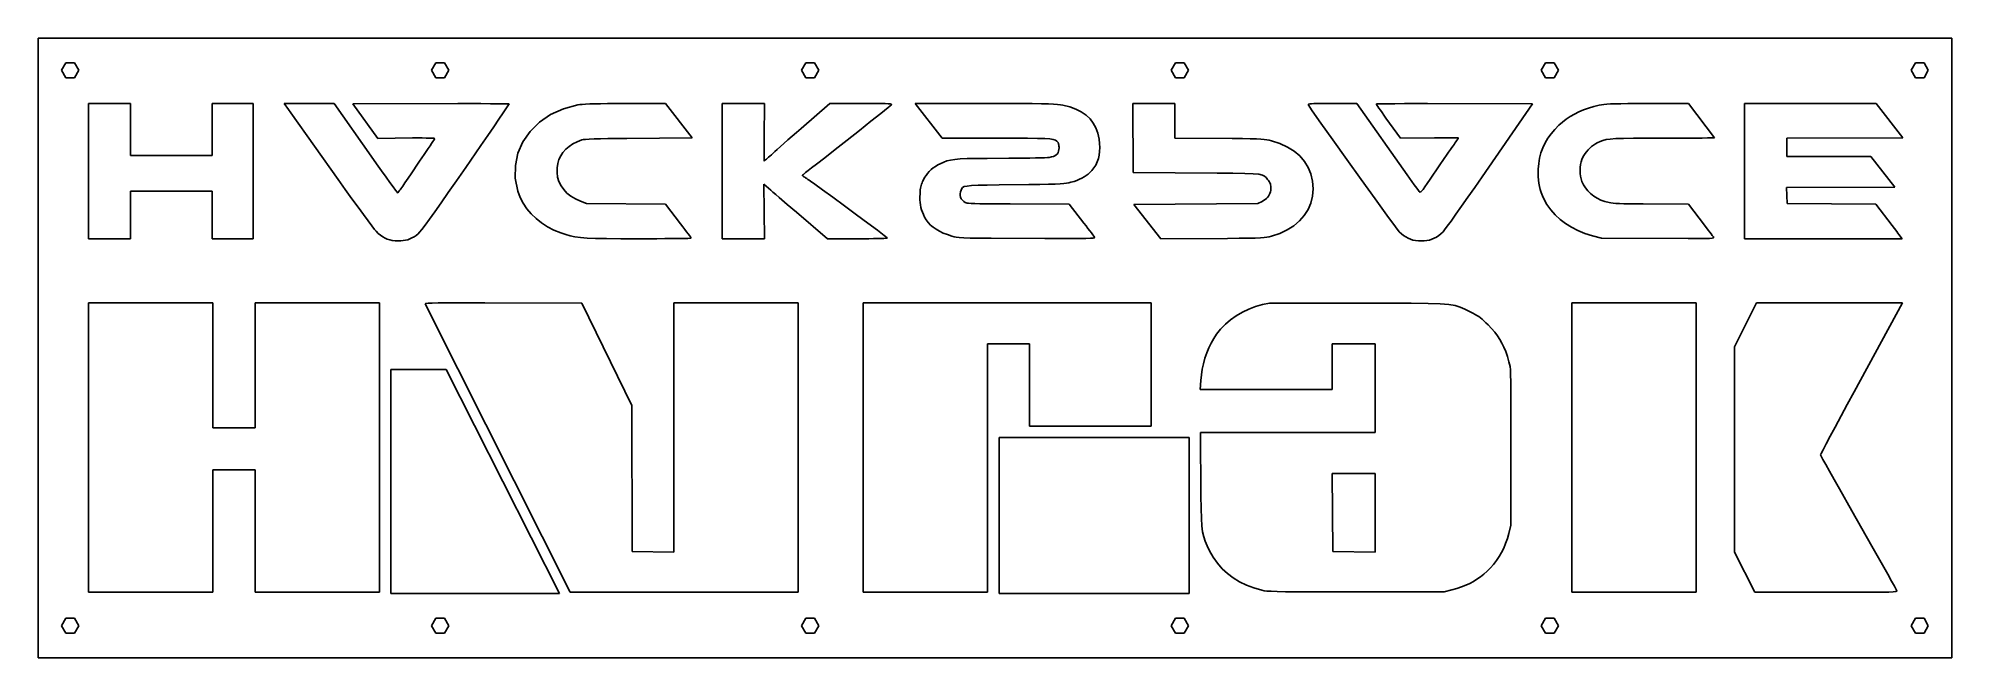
# Model space of a CAD drawing. Extents: x 23 to 919, y 55 to 346.
import ezdxf

# ---------------------------------------------------------------- set-up
doc = ezdxf.new("R2010")
doc.units = 0
doc.layers.get('0').update_dxf_attribs({"linetype": 'CONTINUOUS'})

msp = doc.modelspace()

# ---------------------------------------------------------------- linework, layer by layer
for p, q in [((22.59, 345.67), (22.59, 55.31)), ((918.68, 345.67), (22.59, 345.67)), ((918.68, 55.31), (918.68, 345.67)), ((33.55, 330.67), (35.57, 334.17)), ((35.57, 334.17), (39.61, 334.17)), ((39.61, 334.17), (41.64, 330.67)), ((206.77, 330.67), (208.79, 334.17)), ((208.79, 334.17), (212.83, 334.17)), ((212.83, 334.17), (214.85, 330.67)), ((379.99, 330.67), (382.01, 334.17)), ((382.01, 334.17), (386.05, 334.17)), ((386.05, 334.17), (388.07, 330.67)), ((553.21, 330.67), (555.23, 334.17)), ((555.23, 334.17), (559.27, 334.17)), ((559.27, 334.17), (561.29, 330.67)), ((726.42, 330.67), (728.44, 334.17)), ((728.44, 334.17), (732.49, 334.17)), ((732.49, 334.17), (734.51, 330.67)), ((899.64, 330.67), (901.66, 334.17)), ((901.66, 334.17), (905.7, 334.17)), ((905.7, 334.17), (907.72, 330.67)), ((35.57, 327.17), (33.55, 330.67)), ((39.61, 327.17), (35.57, 327.17)), ((41.64, 330.67), (39.61, 327.17)), ((208.79, 327.17), (206.77, 330.67)), ((212.83, 327.17), (208.79, 327.17)), ((214.85, 330.67), (212.83, 327.17)), ((382.01, 327.17), (379.99, 330.67)), ((386.05, 327.17), (382.01, 327.17)), ((388.07, 330.67), (386.05, 327.17)), ((555.23, 327.17), (553.21, 330.67)), ((559.27, 327.17), (555.23, 327.17)), ((561.29, 330.67), (559.27, 327.17)), ((728.44, 327.17), (726.42, 330.67)), ((732.49, 327.17), (728.44, 327.17)), ((734.51, 330.67), (732.49, 327.17)), ((901.66, 327.17), (899.64, 330.67)), ((905.7, 327.17), (901.66, 327.17)), ((907.72, 330.67), (905.7, 327.17)), ((46.16, 251.71), (46.16, 315.09)), ((46.16, 315.09), (65.86, 315.09)), ((65.86, 315.09), (65.86, 290.68)), ((103.97, 315.09), (123.24, 315.09)), ((103.97, 290.68), (103.97, 315.09)), ((123.24, 315.09), (123.24, 251.71)), ((137.73, 315.09), (161.14, 315.05)), ((139.78, 312.26), (137.73, 315.09)), ((161.14, 315.05), (178.55, 290.33)), ((219.08, 315.01), (169.89, 314.88)), ((181.59, 298.75), (169.89, 314.88)), ((219.08, 315.01), (229.89, 315.01)), ((229.89, 315.01), (234.32, 315)), ((234.32, 315), (237.95, 314.99)), ((237.95, 314.99), (240.69, 314.96)), ((240.69, 314.96), (242.42, 314.94)), ((242.75, 314.39), (241.83, 312.98)), ((242.42, 314.94), (243.05, 314.9)), ((243.05, 314.9), (242.75, 314.39)), ((268.51, 312.64), (275.22, 314.42)), ((275.22, 314.42), (276.15, 314.56)), ((276.15, 314.56), (277.37, 314.68)), ((277.37, 314.68), (278.92, 314.78)), ((278.92, 314.78), (280.84, 314.86)), ((280.84, 314.86), (283.16, 314.92)), ((283.16, 314.92), (285.94, 314.97)), ((285.94, 314.97), (289.21, 315.01)), ((289.21, 315.01), (293.02, 315.04)), ((293.02, 315.04), (316.34, 315.09)), ((316.34, 315.09), (328.78, 299.03)), ((342.93, 315.09), (362.7, 315.09)), ((342.93, 251.71), (342.93, 315.09)), ((362.7, 315.09), (362.53, 299.18)), ((379.8, 303.37), (393.24, 315.07)), ((393.24, 315.07), (411.81, 315.08)), ((411.81, 315.08), (414.9, 315.07)), ((414.9, 315.07), (417.36, 315.05)), ((417.36, 315.05), (419.23, 315.01)), ((419.23, 315.01), (420.59, 314.95)), ((422.14, 314.5), (420.53, 313.16)), ((420.59, 314.95), (421.49, 314.88)), ((421.49, 314.88), (422.01, 314.78)), ((422.01, 314.78), (422.2, 314.65)), ((422.2, 314.65), (422.14, 314.5)), ((433.21, 315.09), (474.99, 315.08)), ((445.83, 298.82), (433.21, 315.09)), ((474.99, 315.08), (482.28, 315.07)), ((482.28, 315.07), (488, 315.04)), ((488, 315.04), (492.39, 314.99)), ((492.39, 314.99), (495.68, 314.92)), ((495.68, 314.92), (498.1, 314.82)), ((498.1, 314.82), (499.88, 314.68)), ((499.88, 314.68), (501.25, 314.5)), ((501.25, 314.5), (502.45, 314.28)), ((502.45, 314.28), (505.65, 313.47)), ((535.42, 282.76), (535.2, 315.09)), ((535.2, 315.09), (554.91, 315.09)), ((554.91, 315.09), (554.91, 298.87)), ((617.27, 314.56), (617.28, 314.69)), ((619.19, 311.7), (617.27, 314.56)), ((617.28, 314.69), (617.53, 314.79)), ((617.53, 314.79), (618.04, 314.88)), ((618.04, 314.88), (618.84, 314.95)), ((618.84, 314.95), (619.98, 315.01)), ((619.98, 315.01), (621.48, 315.05)), ((621.48, 315.05), (623.37, 315.07)), ((623.37, 315.07), (625.7, 315.09)), ((625.7, 315.09), (640.05, 315.09)), ((640.05, 315.09), (663.67, 281.68)), ((649.22, 314.91), (649.85, 314.94)), ((649.28, 314.75), (649.22, 314.91)), ((649.52, 314.34), (649.28, 314.75)), ((649.91, 313.72), (649.52, 314.34)), ((649.85, 314.94), (651.58, 314.97)), ((650.45, 312.91), (649.91, 313.72)), ((651.58, 314.97), (654.32, 314.99)), ((654.32, 314.99), (657.95, 315)), ((657.95, 315), (662.38, 315.01)), ((662.38, 315.01), (673.18, 315.01)), ((722.37, 314.88), (673.18, 315.01)), ((722.37, 314.88), (698.81, 280.76)), ((748.62, 312.92), (751.05, 313.64)), ((751.05, 313.64), (753.61, 314.25)), ((753.61, 314.25), (754.68, 314.46)), ((754.68, 314.46), (755.83, 314.63)), ((755.83, 314.63), (757.19, 314.76)), ((757.19, 314.76), (758.88, 314.86)), ((758.88, 314.86), (761, 314.94)), ((761, 314.94), (763.69, 314.99)), ((763.69, 314.99), (767.06, 315.03)), ((767.06, 315.03), (771.23, 315.05)), ((771.23, 315.05), (795.39, 315.09)), ((795.39, 315.09), (807.57, 299.06)), ((821.7, 251.71), (821.7, 315.09)), ((821.7, 315.09), (883.33, 315.09)), ((883.33, 315.09), (895.77, 299.03)), ((140.91, 310.67), (139.78, 312.26)), ((140.91, 310.67), (163.06, 279.43)), ((238.34, 307.8), (235.9, 304.2)), ((240.34, 310.75), (238.34, 307.8)), ((241.83, 312.98), (240.34, 310.75)), ((252.97, 302.04), (257.3, 306.33)), ((257.3, 306.33), (262.51, 309.9)), ((262.51, 309.9), (268.51, 312.64)), ((412.56, 306.76), (407.15, 302.46)), ((417.18, 310.45), (412.56, 306.76)), ((420.53, 313.16), (417.18, 310.45)), ((505.65, 313.47), (508.52, 312.43)), ((508.52, 312.43), (511.06, 311.15)), ((511.06, 311.15), (513.26, 309.64)), ((513.26, 309.64), (515.13, 307.88)), ((515.13, 307.88), (516.68, 305.88)), ((516.68, 305.88), (517.9, 303.64)), ((623.25, 305.9), (619.19, 311.7)), ((628.85, 298), (623.25, 305.9)), ((651.12, 311.93), (650.45, 312.91)), ((651.9, 310.8), (651.12, 311.93)), ((652.77, 309.54), (651.9, 310.8)), ((653.73, 308.19), (652.77, 309.54)), ((660.47, 298.8), (653.73, 308.19)), ((732.75, 302.91), (734.7, 304.88)), ((734.7, 304.88), (736.4, 306.38)), ((736.4, 306.38), (738.19, 307.76)), ((738.19, 307.76), (740.07, 309.02)), ((740.07, 309.02), (742.04, 310.16)), ((742.04, 310.16), (744.12, 311.19)), ((744.12, 311.19), (746.31, 312.11)), ((746.31, 312.11), (748.62, 312.92)), ((197.82, 298.92), (181.59, 298.75)), ((200.29, 298.93), (197.82, 298.92)), ((202.43, 298.92), (200.29, 298.93)), ((204.24, 298.9), (202.43, 298.92)), ((205.72, 298.87), (204.24, 298.9)), ((206.87, 298.82), (205.72, 298.87)), ((206.07, 295.22), (206.8, 296.31)), ((206.8, 296.31), (207.41, 297.21)), ((207.69, 298.76), (206.87, 298.82)), ((207.41, 297.21), (207.87, 297.92)), ((208.16, 298.69), (207.69, 298.76)), ((207.87, 297.92), (208.17, 298.39)), ((208.3, 298.6), (208.16, 298.69)), ((208.17, 298.39), (208.3, 298.6)), ((233.06, 300.05), (229.89, 295.42)), ((235.9, 304.2), (233.06, 300.05)), ((247.25, 291.79), (249.59, 297.15)), ((249.59, 297.15), (252.97, 302.04)), ((272.9, 296.14), (271.14, 294.94)), ((274.89, 297.19), (272.9, 296.14)), ((277.1, 298.09), (274.89, 297.19)), ((277.7, 298.2), (277.1, 298.09)), ((278.86, 298.29), (277.7, 298.2)), ((280.6, 298.39), (278.86, 298.29)), ((282.92, 298.47), (280.6, 298.39)), ((285.84, 298.55), (282.92, 298.47)), ((289.36, 298.62), (285.84, 298.55)), ((293.49, 298.69), (289.36, 298.62)), ((298.25, 298.75), (293.49, 298.69)), ((328.78, 299.03), (298.25, 298.75)), ((362.51, 296.91), (362.5, 294.81)), ((362.53, 299.18), (362.51, 296.91)), ((370.15, 294.89), (371.82, 296.37)), ((371.82, 296.37), (373.67, 298)), ((373.67, 298), (375.64, 299.74)), ((375.64, 299.74), (377.7, 301.54)), ((377.7, 301.54), (379.8, 303.37)), ((401.42, 297.93), (395.84, 293.54)), ((407.15, 302.46), (401.42, 297.93)), ((479.52, 298.81), (445.83, 298.82)), ((485.79, 298.8), (479.52, 298.81)), ((490.54, 298.75), (485.79, 298.8)), ((493.99, 298.65), (490.54, 298.75)), ((496.38, 298.49), (493.99, 298.65)), ((497.95, 298.26), (496.38, 298.49)), ((498.93, 297.93), (497.95, 298.26)), ((499.55, 297.5), (498.93, 297.93)), ((500.05, 296.94), (499.55, 297.5)), ((500.15, 296.79), (500.05, 296.94)), ((500.24, 296.58), (500.15, 296.79)), ((500.33, 296.34), (500.24, 296.58)), ((500.41, 296.05), (500.33, 296.34)), ((500.48, 295.73), (500.41, 296.05)), ((500.54, 295.39), (500.48, 295.73)), ((517.9, 303.64), (518.81, 301.14)), ((518.81, 301.14), (519.4, 298.39)), ((519.4, 298.39), (519.64, 296.37)), ((519.64, 296.37), (519.72, 294.44)), ((554.91, 298.87), (581.75, 298.67)), ((581.75, 298.67), (586.51, 298.62)), ((586.51, 298.62), (590.21, 298.57)), ((590.21, 298.57), (593.04, 298.5)), ((593.04, 298.5), (595.16, 298.4)), ((595.16, 298.4), (596.76, 298.27)), ((596.76, 298.27), (597.99, 298.11)), ((597.99, 298.11), (599.05, 297.89)), ((599.05, 297.89), (600.08, 297.62)), ((600.08, 297.62), (604.1, 296.3)), ((604.1, 296.3), (607.67, 294.66)), ((635.35, 288.88), (628.85, 298)), ((676.5, 298.93), (660.47, 298.8)), ((678.8, 298.95), (676.5, 298.93)), ((680.91, 298.96), (678.8, 298.95)), ((682.81, 298.97), (680.91, 298.96)), ((684.45, 298.97), (682.81, 298.97)), ((685.8, 298.97), (684.45, 298.97)), ((685.16, 295.29), (685.61, 295.93)), ((685.61, 295.93), (686.03, 296.53)), ((686.81, 298.96), (685.8, 298.97)), ((686.03, 296.53), (686.42, 297.09)), ((686.42, 297.09), (686.77, 297.6)), ((686.77, 297.6), (687.07, 298.04)), ((687.44, 298.95), (686.81, 298.96)), ((687.07, 298.04), (687.32, 298.4)), ((687.32, 298.4), (687.5, 298.68)), ((687.66, 298.93), (687.44, 298.95)), ((687.5, 298.68), (687.62, 298.86)), ((687.62, 298.86), (687.66, 298.93)), ((727.18, 294.31), (728.25, 296.59)), ((728.25, 296.59), (729.53, 298.77)), ((729.53, 298.77), (731.03, 300.88)), ((731.03, 300.88), (732.75, 302.91)), ((751.82, 296.15), (750.94, 295.55)), ((752.68, 296.64), (751.82, 296.15)), ((753.98, 297.27), (752.68, 296.64)), ((755.27, 297.77), (753.98, 297.27)), ((756.78, 298.14), (755.27, 297.77)), ((758.75, 298.42), (756.78, 298.14)), ((761.4, 298.61), (758.75, 298.42)), ((764.96, 298.72), (761.4, 298.61)), ((769.67, 298.79), (764.96, 298.72)), ((775.76, 298.81), (769.67, 298.79)), ((787.78, 298.82), (775.76, 298.81)), ((791.85, 298.83), (787.78, 298.82)), ((795.6, 298.85), (791.85, 298.83)), ((798.97, 298.88), (795.6, 298.85)), ((801.88, 298.91), (798.97, 298.88)), ((804.26, 298.94), (801.88, 298.91)), ((804.26, 298.94), (806.05, 298.98)), ((806.05, 298.98), (807.18, 299.02)), ((807.57, 299.06), (807.18, 299.02)), ((895.77, 299.03), (841.4, 298.81)), ((841.4, 298.81), (841.4, 290.25)), ((65.86, 290.68), (103.97, 290.68)), ((178.55, 290.33), (181.06, 286.79)), ((181.06, 286.79), (183.37, 283.53)), ((196.84, 281.66), (201.17, 288.01)), ((201.17, 288.01), (203.32, 291.15)), ((203.32, 291.15), (204.31, 292.62)), ((204.31, 292.62), (205.24, 293.98)), ((205.24, 293.98), (206.07, 295.22)), ((229.89, 295.42), (222.78, 285.11)), ((246.03, 286.06), (247.25, 291.79)), ((265.87, 286.92), (265.56, 284.94)), ((266.44, 288.78), (265.87, 286.92)), ((267.26, 290.52), (266.44, 288.78)), ((268.31, 292.13), (267.26, 290.52)), ((269.61, 293.61), (268.31, 292.13)), ((271.14, 294.94), (269.61, 293.61)), ((362.5, 294.81), (362.5, 292.92)), ((362.5, 292.92), (362.5, 291.29)), ((362.5, 291.29), (362.5, 289.96)), ((362.5, 289.96), (362.51, 288.96)), ((362.51, 288.96), (362.53, 288.33)), ((362.53, 288.33), (362.55, 288.11)), ((362.55, 288.11), (362.64, 288.17)), ((362.64, 288.17), (362.85, 288.34)), ((362.85, 288.34), (363.16, 288.61)), ((363.16, 288.61), (363.57, 288.96)), ((363.57, 288.96), (364.06, 289.4)), ((364.06, 289.4), (364.62, 289.9)), ((364.62, 289.9), (365.24, 290.47)), ((365.24, 290.47), (365.91, 291.08)), ((365.91, 291.08), (366.62, 291.72)), ((366.62, 291.72), (367.51, 292.53)), ((367.51, 292.53), (368.7, 293.6)), ((368.7, 293.6), (370.15, 294.89)), ((390.89, 289.66), (387.04, 286.67)), ((395.84, 293.54), (390.89, 289.66)), ((443.86, 286.28), (445.02, 286.87)), ((445.02, 286.87), (446.61, 287.58)), ((446.61, 287.58), (448.14, 288.14)), ((448.14, 288.14), (449.81, 288.57)), ((449.81, 288.57), (451.81, 288.89)), ((451.81, 288.89), (454.33, 289.11)), ((454.33, 289.11), (457.57, 289.26)), ((457.57, 289.26), (461.72, 289.34)), ((461.72, 289.34), (466.98, 289.38)), ((466.98, 289.38), (477.15, 289.4)), ((477.15, 289.4), (480.63, 289.42)), ((480.63, 289.42), (483.92, 289.45)), ((483.92, 289.45), (486.95, 289.5)), ((486.95, 289.5), (489.66, 289.55)), ((489.66, 289.55), (491.99, 289.61)), ((491.99, 289.61), (493.87, 289.67)), ((493.87, 289.67), (495.23, 289.74)), ((495.23, 289.74), (496, 289.82)), ((496, 289.82), (497.06, 290.03)), ((497.06, 290.03), (497.97, 290.3)), ((497.97, 290.3), (498.73, 290.63)), ((498.73, 290.63), (499.35, 291.03)), ((499.35, 291.03), (499.84, 291.5)), ((499.84, 291.5), (500.2, 292.06)), ((500.2, 292.06), (500.45, 292.71)), ((500.45, 292.71), (500.59, 293.46)), ((500.58, 295.04), (500.54, 295.39)), ((500.61, 294.67), (500.58, 295.04)), ((500.59, 293.46), (500.63, 294.31)), ((500.63, 294.31), (500.61, 294.67)), ((518.48, 287.7), (517.79, 286.26)), ((519.03, 289.24), (518.48, 287.7)), ((519.41, 290.87), (519.03, 289.24)), ((519.64, 292.61), (519.41, 290.87)), ((519.72, 294.44), (519.64, 292.61)), ((607.67, 294.66), (610.78, 292.72)), ((610.78, 292.72), (613.44, 290.48)), ((613.44, 290.48), (615.63, 287.95)), ((615.63, 287.95), (617.34, 285.13)), ((642.15, 279.39), (635.35, 288.88)), ((678.68, 285.86), (680.98, 289.24)), ((680.98, 289.24), (682.05, 290.8)), ((682.05, 290.8), (683.03, 292.22)), ((683.03, 292.22), (683.89, 293.47)), ((683.89, 293.47), (684.61, 294.51)), ((684.61, 294.51), (685.16, 295.29)), ((725.04, 284.26), (725.26, 286.93)), ((725.26, 286.93), (725.69, 289.49)), ((725.69, 289.49), (726.33, 291.95)), ((726.33, 291.95), (727.18, 294.31)), ((745.1, 287.7), (744.85, 286.42)), ((745.45, 288.89), (745.1, 287.7)), ((745.91, 289.96), (745.45, 288.89)), ((746.37, 290.77), (745.91, 289.96)), ((746.95, 291.61), (746.37, 290.77)), ((747.63, 292.46), (746.95, 291.61)), ((748.38, 293.3), (747.63, 292.46)), ((749.2, 294.1), (748.38, 293.3)), ((750.06, 294.86), (749.2, 294.1)), ((750.94, 295.55), (750.06, 294.86)), ((841.4, 290.25), (880.75, 290.25)), ((880.75, 290.25), (892.04, 275.91)), ((166.36, 274.8), (163.06, 279.43)), ((183.37, 283.53), (185.45, 280.6)), ((185.45, 280.6), (187.26, 278.07)), ((187.26, 278.07), (188.76, 276)), ((193.76, 277.1), (194.33, 277.94)), ((194.33, 277.94), (195.05, 279.01)), ((196.84, 281.66), (195.05, 279.01)), ((218.45, 278.86), (214.59, 273.32)), ((222.78, 285.11), (218.45, 278.86)), ((246, 280.08), (246.03, 286.06)), ((247.25, 273.97), (246, 280.08)), ((265.56, 284.94), (265.52, 282.7)), ((265.52, 282.7), (265.82, 280.54)), ((265.82, 280.54), (266.45, 278.49)), ((266.45, 278.49), (267.4, 276.56)), ((380.49, 281.37), (380.48, 281.26)), ((380.48, 281.26), (380.59, 281.17)), ((380.65, 281.58), (380.49, 281.37)), ((380.59, 281.17), (380.81, 281.01)), ((380.94, 281.88), (380.65, 281.58)), ((380.81, 281.01), (381.12, 280.79)), ((381.35, 282.26), (380.94, 281.88)), ((381.12, 280.79), (381.51, 280.52)), ((381.86, 282.7), (381.35, 282.26)), ((381.51, 280.52), (381.97, 280.21)), ((382.47, 283.2), (381.86, 282.7)), ((381.97, 280.21), (382.48, 279.86)), ((383.17, 283.75), (382.47, 283.2)), ((382.48, 279.86), (383.04, 279.49)), ((383.04, 279.49), (383.63, 279.09)), ((383.94, 284.33), (383.17, 283.75)), ((383.63, 279.09), (384.25, 278.67)), ((384.76, 284.94), (383.94, 284.33)), ((384.25, 278.67), (386.22, 277.28)), ((387.04, 286.67), (384.76, 284.94)), ((436.23, 277.3), (436.47, 277.93)), ((436.47, 277.93), (436.75, 278.58)), ((436.75, 278.58), (437.09, 279.29)), ((437.09, 279.29), (437.67, 280.37)), ((437.67, 280.37), (438.33, 281.39)), ((438.33, 281.39), (439.07, 282.35)), ((439.07, 282.35), (439.88, 283.26)), ((439.88, 283.26), (440.77, 284.11)), ((440.77, 284.11), (441.73, 284.89)), ((441.73, 284.89), (442.76, 285.62)), ((442.76, 285.62), (443.86, 286.28)), ((505.2, 277.91), (504.13, 277.7)), ((506.22, 278.18), (505.2, 277.91)), ((507.65, 278.6), (506.22, 278.18)), ((508.96, 279.06), (507.65, 278.6)), ((510.17, 279.55), (508.96, 279.06)), ((511.29, 280.09), (510.17, 279.55)), ((512.33, 280.68), (511.29, 280.09)), ((513.3, 281.33), (512.33, 280.68)), ((514.22, 282.04), (513.3, 281.33)), ((515.09, 282.82), (514.22, 282.04)), ((515.93, 283.69), (515.09, 282.82)), ((516.93, 284.93), (515.93, 283.69)), ((517.79, 286.26), (516.93, 284.93)), ((574.64, 282.48), (535.42, 282.76)), ((582.07, 282.41), (574.64, 282.48)), ((587.59, 282.31), (582.07, 282.41)), ((591.51, 282.16), (587.59, 282.31)), ((594.15, 281.92), (591.51, 282.16)), ((595.84, 281.57), (594.15, 281.92)), ((596.88, 281.07), (595.84, 281.57)), ((597.6, 280.4), (596.88, 281.07)), ((598.32, 279.53), (597.6, 280.4)), ((598.74, 279), (598.32, 279.53)), ((599.08, 278.48), (598.74, 279)), ((599.36, 277.97), (599.08, 278.48)), ((599.58, 277.45), (599.36, 277.97)), ((617.34, 285.13), (618.58, 282.05)), ((618.58, 282.05), (619.32, 278.69)), ((619.32, 278.69), (619.57, 275.08)), ((648.63, 270.4), (642.15, 279.39)), ((663.67, 281.68), (666.98, 277.02)), ((673.06, 277.58), (674.5, 279.69)), ((674.5, 279.69), (678.68, 285.86)), ((698.81, 280.76), (695.34, 275.78)), ((724.99, 282.48), (725.04, 284.26)), ((725.02, 280.8), (724.99, 282.48)), ((725.13, 279.2), (725.02, 280.8)), ((725.33, 277.67), (725.13, 279.2)), ((744.69, 285.08), (744.64, 283.71)), ((744.64, 283.71), (744.68, 282.35)), ((744.68, 282.35), (744.84, 281.02)), ((744.85, 286.42), (744.69, 285.08)), ((744.84, 281.02), (745.09, 279.76)), ((745.09, 279.76), (745.45, 278.6)), ((745.45, 278.6), (746.18, 277.02)), ((65.86, 273.98), (65.86, 251.71)), ((103.97, 273.98), (65.86, 273.98)), ((103.97, 251.71), (103.97, 273.98)), ((169.47, 270.47), (166.36, 274.8)), ((172.34, 266.5), (169.47, 270.47)), ((188.76, 276), (189.89, 274.45)), ((189.89, 274.45), (190.61, 273.47)), ((190.61, 273.47), (190.89, 273.14)), ((190.89, 273.14), (190.97, 273.2)), ((190.97, 273.2), (191.14, 273.39)), ((191.14, 273.39), (191.37, 273.69)), ((191.37, 273.69), (191.66, 274.08)), ((191.66, 274.08), (192.01, 274.56)), ((192.01, 274.56), (192.4, 275.11)), ((192.4, 275.11), (192.83, 275.72)), ((192.83, 275.72), (193.28, 276.39)), ((193.28, 276.39), (193.76, 277.1)), ((214.59, 273.32), (211.2, 268.47)), ((248.34, 271.1), (247.25, 273.97)), ((249.75, 268.37), (248.34, 271.1)), ((267.4, 276.56), (268.66, 274.76)), ((268.66, 274.76), (270.2, 273.12)), ((270.2, 273.12), (272.03, 271.66)), ((272.03, 271.66), (274.13, 270.38)), ((274.13, 270.38), (276.49, 269.31)), ((276.49, 269.31), (279.33, 268.21)), ((365.63, 274.41), (362.39, 277.31)), ((362.39, 277.31), (362.73, 251.71)), ((366.64, 273.53), (365.63, 274.41)), ((367.96, 272.39), (366.64, 273.53)), ((369.54, 271.03), (367.96, 272.39)), ((373.32, 267.79), (369.54, 271.03)), ((386.22, 277.28), (389.85, 274.65)), ((389.85, 274.65), (394.63, 271.15)), ((394.63, 271.15), (400.08, 267.13)), ((435.48, 271.32), (435.53, 272.76)), ((435.49, 269.98), (435.48, 271.32)), ((435.57, 268.72), (435.49, 269.98)), ((435.53, 272.76), (435.6, 273.74)), ((435.6, 273.74), (435.67, 274.59)), ((435.67, 274.59), (435.77, 275.35)), ((435.77, 275.35), (435.89, 276.04)), ((435.89, 276.04), (436.04, 276.68)), ((436.04, 276.68), (436.23, 277.3)), ((454.42, 273.65), (454.29, 272.79)), ((454.29, 272.79), (454.33, 271.95)), ((454.33, 271.95), (454.52, 271.16)), ((454.73, 274.52), (454.42, 273.65)), ((454.52, 271.16), (454.87, 270.43)), ((455.05, 275.19), (454.73, 274.52)), ((454.87, 270.43), (455.36, 269.77)), ((455.49, 275.72), (455.05, 275.19)), ((455.36, 269.77), (455.98, 269.21)), ((456.26, 276.11), (455.49, 275.72)), ((455.98, 269.21), (456.74, 268.76)), ((457.57, 276.4), (456.26, 276.11)), ((459.65, 276.61), (457.57, 276.4)), ((462.7, 276.75), (459.65, 276.61)), ((466.97, 276.85), (462.7, 276.75)), ((472.65, 276.93), (466.97, 276.85)), ((486.48, 277.08), (472.65, 276.93)), ((491.67, 277.15), (486.48, 277.08)), ((495.72, 277.22), (491.67, 277.15)), ((498.81, 277.3), (495.72, 277.22)), ((501.12, 277.41), (498.81, 277.3)), ((502.83, 277.54), (501.12, 277.41)), ((504.13, 277.7), (502.83, 277.54)), ((593.66, 268.2), (595.69, 269.2)), ((595.69, 269.2), (596.45, 269.61)), ((596.45, 269.61), (597.14, 270.07)), ((597.14, 270.07), (597.75, 270.56)), ((597.75, 270.56), (598.27, 271.1)), ((598.27, 271.1), (598.73, 271.68)), ((598.73, 271.68), (599.1, 272.3)), ((599.1, 272.3), (599.39, 272.96)), ((599.39, 272.96), (599.61, 273.66)), ((599.73, 276.91), (599.58, 277.45)), ((599.61, 273.66), (599.75, 274.4)), ((599.82, 276.35), (599.73, 276.91)), ((599.75, 274.4), (599.83, 275.1)), ((599.85, 275.75), (599.82, 276.35)), ((599.83, 275.1), (599.85, 275.75)), ((619.31, 271.64), (618.53, 268.39)), ((619.57, 275.08), (619.31, 271.64)), ((654.16, 262.76), (648.63, 270.4)), ((666.98, 277.02), (668.15, 275.39)), ((668.15, 275.39), (668.93, 274.3)), ((668.93, 274.3), (669.29, 273.82)), ((669.29, 273.82), (669.5, 273.61)), ((669.5, 273.61), (669.74, 273.55)), ((669.74, 273.55), (670.05, 273.69)), ((670.05, 273.69), (670.49, 274.11)), ((670.49, 274.11), (671.1, 274.85)), ((671.1, 274.85), (671.94, 275.99)), ((671.94, 275.99), (673.06, 277.58)), ((692.09, 271.13), (689.1, 266.89)), ((695.34, 275.78), (692.09, 271.13)), ((725.61, 276.19), (725.33, 277.67)), ((725.98, 274.73), (725.61, 276.19)), ((726.44, 273.3), (725.98, 274.73)), ((727, 271.87), (726.44, 273.3)), ((727.65, 270.42), (727, 271.87)), ((729.14, 267.72), (727.65, 270.42)), ((746.18, 277.02), (747.11, 275.53)), ((747.11, 275.53), (748.24, 274.13)), ((748.24, 274.13), (749.55, 272.85)), ((749.55, 272.85), (751.02, 271.7)), ((751.02, 271.7), (752.64, 270.69)), ((752.64, 270.69), (754.39, 269.83)), ((754.39, 269.83), (756.25, 269.13)), ((756.25, 269.13), (758.2, 268.61)), ((892.04, 275.91), (841.36, 275.69)), ((841.36, 275.69), (841.61, 268.2)), ((174.89, 263), (172.34, 266.5)), ((177.07, 260.04), (174.89, 263)), ((178.82, 257.7), (177.07, 260.04)), ((205.8, 260.88), (203.8, 258.13)), ((208.27, 264.33), (205.8, 260.88)), ((211.2, 268.47), (208.27, 264.33)), ((251.47, 265.79), (249.75, 268.37)), ((253.47, 263.39), (251.47, 265.79)), ((255.76, 261.17), (253.47, 263.39)), ((258.3, 259.15), (255.76, 261.17)), ((279.33, 268.21), (316.32, 267.93)), ((316.32, 267.93), (323.42, 258.65)), ((377.64, 264.11), (373.32, 267.79)), ((392.23, 251.71), (377.64, 264.11)), ((400.08, 267.13), (405.71, 262.97)), ((405.71, 262.97), (411.03, 259.02)), ((435.72, 267.52), (435.57, 268.72)), ((435.95, 266.37), (435.72, 267.52)), ((436.25, 265.25), (435.95, 266.37)), ((436.64, 264.14), (436.25, 265.25)), ((437.12, 263.02), (436.64, 264.14)), ((437.68, 261.87), (437.12, 263.02)), ((438.48, 260.53), (437.68, 261.87)), ((439.41, 259.29), (438.48, 260.53)), ((456.74, 268.76), (457.61, 268.43)), ((457.61, 268.43), (458.24, 268.34)), ((458.24, 268.34), (459.45, 268.26)), ((459.45, 268.26), (461.23, 268.19)), ((461.23, 268.19), (463.54, 268.13)), ((463.54, 268.13), (466.37, 268.08)), ((466.37, 268.08), (469.68, 268.04)), ((469.68, 268.04), (473.46, 268.01)), ((473.46, 268.01), (477.68, 267.99)), ((477.68, 267.99), (505.44, 267.98)), ((505.44, 267.98), (512.27, 259.06)), ((535.6, 267.77), (593.66, 268.2)), ((548.26, 251.67), (535.6, 267.77)), ((613.28, 260.06), (610.61, 257.81)), ((615.5, 262.59), (613.28, 260.06)), ((617.26, 265.37), (615.5, 262.59)), ((618.53, 268.39), (617.26, 265.37)), ((658.14, 257.35), (654.16, 262.76)), ((684.2, 260.01), (682.4, 257.54)), ((686.45, 263.15), (684.2, 260.01)), ((689.1, 266.89), (686.45, 263.15)), ((730.91, 265.2), (729.14, 267.72)), ((732.94, 262.87), (730.91, 265.2)), ((735.24, 260.73), (732.94, 262.87)), ((737.79, 258.79), (735.24, 260.73)), ((758.2, 268.61), (759.04, 268.47)), ((759.04, 268.47), (760.11, 268.34)), ((760.11, 268.34), (761.45, 268.24)), ((761.45, 268.24), (763.12, 268.16)), ((763.12, 268.16), (765.18, 268.1)), ((765.18, 268.1), (767.66, 268.05)), ((767.66, 268.05), (770.63, 268.02)), ((770.63, 268.02), (774.14, 268)), ((774.14, 268), (795.36, 267.98)), ((802.9, 258.09), (795.36, 267.98)), ((841.61, 268.2), (883.15, 267.93)), ((890.72, 257.98), (883.15, 267.93)), ((65.86, 251.71), (46.16, 251.71)), ((123.24, 251.71), (103.97, 251.71)), ((180.08, 256.06), (178.82, 257.7)), ((180.78, 255.23), (180.08, 256.06)), ((181.84, 254.2), (180.78, 255.23)), ((182.88, 253.31), (181.84, 254.2)), ((183.92, 252.57), (182.88, 253.31)), ((184.98, 251.97), (183.92, 252.57)), ((186.06, 251.49), (184.98, 251.97)), ((187.2, 251.13), (186.06, 251.49)), ((188.4, 250.88), (187.2, 251.13)), ((194.61, 251), (193.51, 250.82)), ((195.64, 251.26), (194.61, 251)), ((196.64, 251.62), (195.64, 251.26)), ((197.61, 252.06), (196.64, 251.62)), ((198.57, 252.62), (197.61, 252.06)), ((199.54, 253.27), (198.57, 252.62)), ((200.54, 254.05), (199.54, 253.27)), ((201.17, 254.72), (200.54, 254.05)), ((202.25, 256.08), (201.17, 254.72)), ((203.8, 258.13), (202.25, 256.08)), ((261.09, 257.35), (258.3, 259.15)), ((264.11, 255.78), (261.09, 257.35)), ((267.34, 254.46), (264.11, 255.78)), ((269.63, 253.67), (267.34, 254.46)), ((271.74, 253.05), (269.63, 253.67)), ((273.92, 252.57), (271.74, 253.05)), ((276.45, 252.22), (273.92, 252.57)), ((279.59, 251.99), (276.45, 252.22)), ((283.61, 251.84), (279.59, 251.99)), ((288.77, 251.75), (283.61, 251.84)), ((295.34, 251.72), (288.77, 251.75)), ((303.58, 251.71), (295.34, 251.72)), ((308.02, 251.72), (303.58, 251.71)), ((312.21, 251.73), (308.02, 251.72)), ((316.07, 251.74), (312.21, 251.73)), ((319.53, 251.77), (316.07, 251.74)), ((322.52, 251.8), (319.53, 251.77)), ((324.97, 251.83), (322.52, 251.8)), ((323.42, 258.65), (324.44, 257.31)), ((324.44, 257.31), (325.38, 256.07)), ((326.81, 251.87), (324.97, 251.83)), ((325.38, 256.07), (326.22, 254.95)), ((326.22, 254.95), (326.95, 253.97)), ((327.97, 251.91), (326.81, 251.87)), ((326.95, 253.97), (327.54, 253.16)), ((327.54, 253.16), (327.99, 252.53)), ((328.37, 251.95), (327.97, 251.91)), ((327.99, 252.53), (328.27, 252.13)), ((328.27, 252.13), (328.37, 251.95)), ((362.73, 251.71), (342.93, 251.71)), ((409.08, 251.72), (392.23, 251.71)), ((411.53, 251.73), (409.08, 251.72)), ((411.03, 259.02), (415.55, 255.65)), ((413.73, 251.76), (411.53, 251.73)), ((415.66, 251.8), (413.73, 251.76)), ((415.55, 255.65), (418.77, 253.22)), ((417.28, 251.84), (415.66, 251.8)), ((418.58, 251.89), (417.28, 251.84)), ((419.51, 251.95), (418.58, 251.89)), ((418.77, 253.22), (420.2, 252.09)), ((420.07, 252.02), (419.51, 251.95)), ((420.2, 252.09), (420.07, 252.02)), ((440.48, 258.14), (439.41, 259.29)), ((441.71, 257.09), (440.48, 258.14)), ((443.1, 256.12), (441.71, 257.09)), ((444.66, 255.22), (443.1, 256.12)), ((446.41, 254.39), (444.66, 255.22)), ((448.35, 253.63), (446.41, 254.39)), ((450.49, 252.91), (448.35, 253.63)), ((451.47, 252.63), (450.49, 252.91)), ((452.52, 252.41), (451.47, 252.63)), ((453.93, 252.24), (452.52, 252.41)), ((455.98, 252.11), (453.93, 252.24)), ((458.94, 252.02), (455.98, 252.11)), ((463.11, 251.95), (458.94, 252.02)), ((468.77, 251.9), (463.11, 251.95)), ((493.95, 251.78), (468.77, 251.9)), ((500.7, 251.77), (493.95, 251.78)), ((506.07, 251.77), (500.7, 251.77)), ((510.2, 251.79), (506.07, 251.77)), ((513.24, 251.83), (510.2, 251.79)), ((512.27, 259.06), (513.26, 257.76)), ((515.34, 251.9), (513.24, 251.83)), ((513.26, 257.76), (514.19, 256.53)), ((514.19, 256.53), (515.03, 255.42)), ((515.03, 255.42), (515.77, 254.44)), ((516.62, 252), (515.34, 251.9)), ((515.77, 254.44), (516.39, 253.61)), ((516.39, 253.61), (516.87, 252.95)), ((517.25, 252.12), (516.62, 252)), ((516.87, 252.95), (517.2, 252.5)), ((517.2, 252.5), (517.36, 252.27)), ((517.36, 252.27), (517.25, 252.12)), ((579.47, 251.85), (548.26, 251.67)), ((585.02, 251.9), (579.47, 251.85)), ((589.3, 251.95), (585.02, 251.9)), ((592.53, 252.02), (589.3, 251.95)), ((594.91, 252.11), (592.53, 252.02)), ((596.66, 252.24), (594.91, 252.11)), ((597.96, 252.41), (596.66, 252.24)), ((599.04, 252.62), (597.96, 252.41)), ((600.08, 252.9), (599.04, 252.62)), ((604, 254.21), (600.08, 252.9)), ((607.51, 255.85), (604, 254.21)), ((610.61, 257.81), (607.51, 255.85)), ((659.94, 255.01), (658.14, 257.35)), ((660.94, 254.06), (659.94, 255.01)), ((661.96, 253.24), (660.94, 254.06)), ((663.01, 252.53), (661.96, 253.24)), ((664.09, 251.95), (663.01, 252.53)), ((665.22, 251.48), (664.09, 251.95)), ((666.39, 251.11), (665.22, 251.48)), ((667.63, 250.86), (666.39, 251.11)), ((674.13, 251.08), (672.94, 250.84)), ((675.27, 251.44), (674.13, 251.08)), ((676.36, 251.9), (675.27, 251.44)), ((677.4, 252.49), (676.36, 251.9)), ((678.43, 253.2), (677.4, 252.49)), ((679.44, 254.04), (678.43, 253.2)), ((680.45, 255.01), (679.44, 254.04)), ((681.14, 255.85), (680.45, 255.01)), ((682.4, 257.54), (681.14, 255.85)), ((740.6, 257.05), (737.79, 258.79)), ((743.64, 255.53), (740.6, 257.05)), ((746.92, 254.21), (743.64, 255.53)), ((750.43, 253.11), (746.92, 254.21)), ((754.68, 251.95), (750.43, 253.11)), ((754.68, 251.95), (795.19, 251.74)), ((799.79, 251.74), (795.19, 251.74)), ((803.07, 251.77), (799.79, 251.74)), ((802.9, 258.09), (804.65, 255.78)), ((805.25, 251.83), (803.07, 251.77)), ((804.65, 255.78), (805.4, 254.8)), ((806.52, 251.93), (805.25, 251.83)), ((805.4, 254.8), (806.03, 253.96)), ((806.03, 253.96), (806.54, 253.28)), ((807.12, 252.07), (806.52, 251.93)), ((806.54, 253.28), (806.9, 252.8)), ((806.9, 252.8), (807.1, 252.53)), ((807.1, 252.53), (807.24, 252.27)), ((807.24, 252.27), (807.12, 252.07)), ((895.43, 251.71), (821.7, 251.71)), ((892.93, 255.07), (890.72, 257.98)), ((892.93, 255.07), (893.48, 254.33)), ((893.48, 254.33), (893.92, 253.75)), ((893.92, 253.75), (895.43, 251.71)), ((189.69, 250.73), (188.4, 250.88)), ((191.07, 250.68), (189.69, 250.73)), ((192.34, 250.71), (191.07, 250.68)), ((193.51, 250.82), (192.34, 250.71)), ((668.93, 250.71), (667.63, 250.86)), ((670.32, 250.65), (668.93, 250.71)), ((671.67, 250.7), (670.32, 250.65)), ((672.94, 250.84), (671.67, 250.7)), ((46.16, 221.73), (104.4, 221.73)), ((46.16, 85.98), (46.16, 221.73)), ((104.4, 221.73), (104.4, 163.07)), ((124.1, 221.73), (182.34, 221.73)), ((124.1, 163.07), (124.1, 221.73)), ((182.34, 221.73), (182.34, 85.98)), ((203.84, 221.24), (204.14, 221.35)), ((204.42, 220.06), (203.84, 221.24)), ((204.14, 221.35), (205.19, 221.45)), ((206.03, 216.83), (204.42, 220.06)), ((205.19, 221.45), (207.06, 221.53)), ((206.03, 216.83), (271.62, 86)), ((207.06, 221.53), (209.84, 221.59)), ((209.84, 221.59), (213.62, 221.63)), ((213.62, 221.63), (218.48, 221.65)), ((218.48, 221.65), (224.5, 221.66)), ((224.5, 221.66), (231.78, 221.65)), ((231.78, 221.65), (277.1, 221.52)), ((277.1, 221.52), (300.51, 173.56)), ((320.23, 221.73), (378.47, 221.73)), ((320.23, 104.81), (320.23, 221.73)), ((378.47, 221.73), (378.47, 85.98)), ((408.88, 85.98), (408.88, 221.73)), ((408.88, 221.73), (543.77, 221.73)), ((543.77, 221.73), (543.77, 163.92)), ((580.97, 213.74), (583.64, 215.62)), ((583.64, 215.62), (586.49, 217.29)), ((586.49, 217.29), (589.5, 218.71)), ((589.5, 218.71), (592.65, 219.89)), ((592.65, 219.89), (595.9, 220.81)), ((595.9, 220.81), (599.23, 221.44)), ((599.23, 221.44), (600.12, 221.47)), ((600.12, 221.47), (602.23, 221.5)), ((602.23, 221.5), (605.45, 221.52)), ((605.45, 221.52), (609.65, 221.54)), ((609.65, 221.54), (620.53, 221.56)), ((654.96, 221.53), (620.53, 221.56)), ((654.96, 221.53), (665.53, 221.49)), ((665.53, 221.49), (673.42, 221.4)), ((673.42, 221.4), (679.15, 221.21)), ((679.15, 221.21), (683.22, 220.89)), ((683.22, 220.89), (686.15, 220.38)), ((686.15, 220.38), (688.45, 219.66)), ((688.45, 219.66), (690.63, 218.68)), ((690.63, 218.68), (693.21, 217.4)), ((693.21, 217.4), (694.41, 216.79)), ((694.41, 216.79), (695.44, 216.24)), ((695.44, 216.24), (696.35, 215.71)), ((696.35, 215.71), (697.18, 215.18)), ((697.18, 215.18), (697.97, 214.6)), ((740.76, 85.98), (740.76, 221.73)), ((740.76, 221.73), (799, 221.73)), ((799, 221.73), (799, 85.98)), ((816.99, 201.05), (827.24, 221.73)), ((827.24, 221.73), (895.7, 221.73)), ((895.7, 221.73), (873.03, 179.98)), ((573.07, 204.98), (574.37, 206.96)), ((574.37, 206.96), (576.31, 209.39)), ((576.31, 209.39), (578.52, 211.66)), ((578.52, 211.66), (580.97, 213.74)), ((697.97, 214.6), (698.76, 213.95)), ((698.76, 213.95), (699.59, 213.21)), ((699.59, 213.21), (700.51, 212.33)), ((700.51, 212.33), (701.56, 211.29)), ((701.56, 211.29), (703.2, 209.57)), ((703.2, 209.57), (704.64, 207.9)), ((704.64, 207.9), (705.92, 206.24)), ((705.92, 206.24), (707.04, 204.55)), ((467.12, 202.46), (467.12, 85.98)), ((486.82, 202.46), (467.12, 202.46)), ((486.82, 163.92), (486.82, 202.46)), ((568.98, 195.67), (569.82, 198.16)), ((569.82, 198.16), (570.79, 200.55)), ((570.79, 200.55), (571.87, 202.83)), ((571.87, 202.83), (573.07, 204.98)), ((648.69, 202.46), (628.56, 202.46)), ((628.56, 202.46), (628.56, 181.05)), ((648.69, 160.92), (648.69, 202.46)), ((707.04, 204.55), (708.05, 202.77)), ((708.05, 202.77), (708.95, 200.87)), ((708.95, 200.87), (709.79, 198.81)), ((709.79, 198.81), (710.57, 196.53)), ((816.99, 104.82), (816.99, 201.05)), ((187.64, 85.49), (187.64, 190.49)), ((187.64, 190.49), (213.64, 190.49)), ((213.64, 190.49), (266.64, 85.48)), ((567.3, 187.9), (567.71, 190.52)), ((567.71, 190.52), (568.27, 193.12)), ((568.27, 193.12), (568.98, 195.67)), ((710.57, 196.53), (711.33, 194)), ((711.33, 194), (711.61, 192.96)), ((711.61, 192.96), (711.83, 191.83)), ((711.83, 191.83), (711.99, 190.28)), ((711.99, 190.28), (712.11, 187.98)), ((566.77, 181.05), (567.04, 185.28)), ((628.56, 181.05), (566.77, 181.05)), ((567.04, 185.28), (567.3, 187.9)), ((712.11, 187.98), (712.19, 184.62)), ((712.19, 184.62), (712.24, 179.88)), ((712.24, 179.88), (712.27, 173.42)), ((873.03, 179.98), (869.78, 173.98)), ((300.51, 173.56), (300.75, 105.04)), ((712.28, 117.46), (712.27, 173.42)), ((864.1, 163.44), (869.78, 173.98)), ((104.4, 163.07), (124.1, 163.07)), ((543.77, 163.92), (486.82, 163.92)), ((864.1, 163.44), (861.78, 159.11)), ((472.64, 85.49), (472.64, 158.49)), ((472.64, 158.49), (561.64, 158.49)), ((561.64, 158.49), (561.64, 85.49)), ((566.85, 160.92), (648.69, 160.92)), ((567.07, 131.2), (566.85, 160.92)), ((858.45, 152.83), (857.55, 151.09)), ((859.88, 155.53), (858.45, 152.83)), ((861.78, 159.11), (859.88, 155.53)), ((857.55, 151.09), (857.24, 150.43)), ((857.24, 150.43), (857.53, 149.83)), ((857.53, 149.83), (858.36, 148.29)), ((858.36, 148.29), (859.68, 145.89)), ((859.68, 145.89), (861.44, 142.72)), ((124.1, 143.37), (104.4, 143.37)), ((104.4, 143.37), (104.4, 85.98)), ((124.1, 85.98), (124.1, 143.37)), ((648.69, 141.65), (628.55, 141.65)), ((628.55, 141.65), (628.78, 105.04)), ((648.69, 104.81), (648.69, 141.65)), ((861.44, 142.72), (863.58, 138.88)), ((863.58, 138.88), (866.06, 134.46)), ((866.06, 134.46), (871.83, 124.24)), ((567.15, 125.25), (567.07, 131.2)), ((567.28, 120.63), (567.15, 125.25)), ((567.5, 117.07), (567.28, 120.63)), ((567.85, 114.29), (567.5, 117.07)), ((712.28, 117.46), (711.27, 113.6)), ((881.22, 107.69), (871.83, 124.24)), ((568.36, 112.02), (567.85, 114.29)), ((569.05, 109.96), (568.36, 112.02)), ((569.98, 107.85), (569.05, 109.96)), ((571.16, 105.41), (569.98, 107.85)), ((709.78, 108.9), (708.88, 106.73)), ((710.58, 111.19), (709.78, 108.9)), ((711.27, 113.6), (710.58, 111.19)), ((888.69, 94.47), (881.22, 107.69)), ((300.75, 105.04), (320.23, 104.81)), ((572.84, 102.39), (571.16, 105.41)), ((574.79, 99.61), (572.84, 102.39)), ((577, 97.07), (574.79, 99.61)), ((628.78, 105.04), (648.69, 104.81)), ((704.15, 99.1), (702.67, 97.43)), ((705.51, 100.86), (704.15, 99.1)), ((706.74, 102.72), (705.51, 100.86)), ((707.87, 104.67), (706.74, 102.72)), ((708.88, 106.73), (707.87, 104.67)), ((826.41, 85.98), (816.99, 104.82)), ((579.46, 94.77), (577, 97.07)), ((582.19, 92.71), (579.46, 94.77)), ((585.17, 90.9), (582.19, 92.71)), ((588.41, 89.34), (585.17, 90.9)), ((692.95, 90.15), (691.09, 89.31)), ((694.7, 91.07), (692.95, 90.15)), ((696.36, 92.09), (694.7, 91.07)), ((697.96, 93.21), (696.36, 92.09)), ((699.52, 94.45), (697.96, 93.21)), ((701.07, 95.83), (699.52, 94.45)), ((702.67, 97.43), (701.07, 95.83)), ((888.69, 94.47), (890.48, 91.28)), ((890.48, 91.28), (891.84, 88.86)), ((104.4, 85.98), (46.16, 85.98)), ((182.34, 85.98), (124.1, 85.98)), ((266.64, 85.48), (187.64, 85.49)), ((378.47, 85.98), (271.62, 86)), ((467.12, 85.98), (408.88, 85.98)), ((561.64, 85.49), (472.64, 85.49)), ((591.89, 88.03), (588.41, 89.34)), ((595.63, 86.97), (591.89, 88.03)), ((596.67, 86.75), (595.63, 86.97)), ((598.01, 86.58), (596.67, 86.75)), ((599.95, 86.45), (598.01, 86.58)), ((602.76, 86.35), (599.95, 86.45)), ((606.73, 86.28), (602.76, 86.35)), ((612.15, 86.24), (606.73, 86.28)), ((619.3, 86.21), (612.15, 86.24)), ((681.02, 86.2), (619.3, 86.21)), ((684.57, 87.15), (681.02, 86.2)), ((686.92, 87.82), (684.57, 87.15)), ((689.08, 88.54), (686.92, 87.82)), ((691.09, 89.31), (689.08, 88.54)), ((799, 85.98), (740.76, 85.98)), ((868.97, 85.99), (826.41, 85.98)), ((876.26, 86), (868.97, 85.99)), ((881.95, 86.02), (876.26, 86)), ((886.21, 86.06), (881.95, 86.02)), ((889.25, 86.12), (886.21, 86.06)), ((891.26, 86.21), (889.25, 86.12)), ((892.44, 86.32), (891.26, 86.21)), ((891.84, 88.86), (892.71, 87.28)), ((892.97, 86.47), (892.44, 86.32)), ((892.71, 87.28), (893.05, 86.65)), ((893.05, 86.65), (892.97, 86.47)), ((33.55, 70.31), (35.57, 73.81)), ((35.57, 73.81), (39.61, 73.81)), ((39.61, 73.81), (41.64, 70.31)), ((206.77, 70.31), (208.79, 73.81)), ((208.79, 73.81), (212.83, 73.81)), ((212.83, 73.81), (214.85, 70.31)), ((379.99, 70.31), (382.01, 73.81)), ((382.01, 73.81), (386.05, 73.81)), ((386.05, 73.81), (388.07, 70.31)), ((553.21, 70.31), (555.23, 73.81)), ((555.23, 73.81), (559.27, 73.81)), ((559.27, 73.81), (561.29, 70.31)), ((726.42, 70.31), (728.44, 73.81)), ((728.44, 73.81), (732.49, 73.81)), ((732.49, 73.81), (734.51, 70.31)), ((899.64, 70.31), (901.66, 73.81)), ((901.66, 73.81), (905.7, 73.81)), ((905.7, 73.81), (907.72, 70.31)), ((35.57, 66.81), (33.55, 70.31)), ((39.61, 66.81), (35.57, 66.81)), ((41.64, 70.31), (39.61, 66.81)), ((208.79, 66.81), (206.77, 70.31)), ((212.83, 66.81), (208.79, 66.81)), ((214.85, 70.31), (212.83, 66.81)), ((382.01, 66.81), (379.99, 70.31)), ((386.05, 66.81), (382.01, 66.81)), ((388.07, 70.31), (386.05, 66.81)), ((555.23, 66.81), (553.21, 70.31)), ((559.27, 66.81), (555.23, 66.81)), ((561.29, 70.31), (559.27, 66.81)), ((728.44, 66.81), (726.42, 70.31)), ((732.49, 66.81), (728.44, 66.81)), ((734.51, 70.31), (732.49, 66.81)), ((901.66, 66.81), (899.64, 70.31)), ((905.7, 66.81), (901.66, 66.81)), ((907.72, 70.31), (905.7, 66.81)), ((22.59, 55.31), (918.68, 55.31))]:
    msp.add_line(p, q)

doc.saveas('drawing.dxf')
